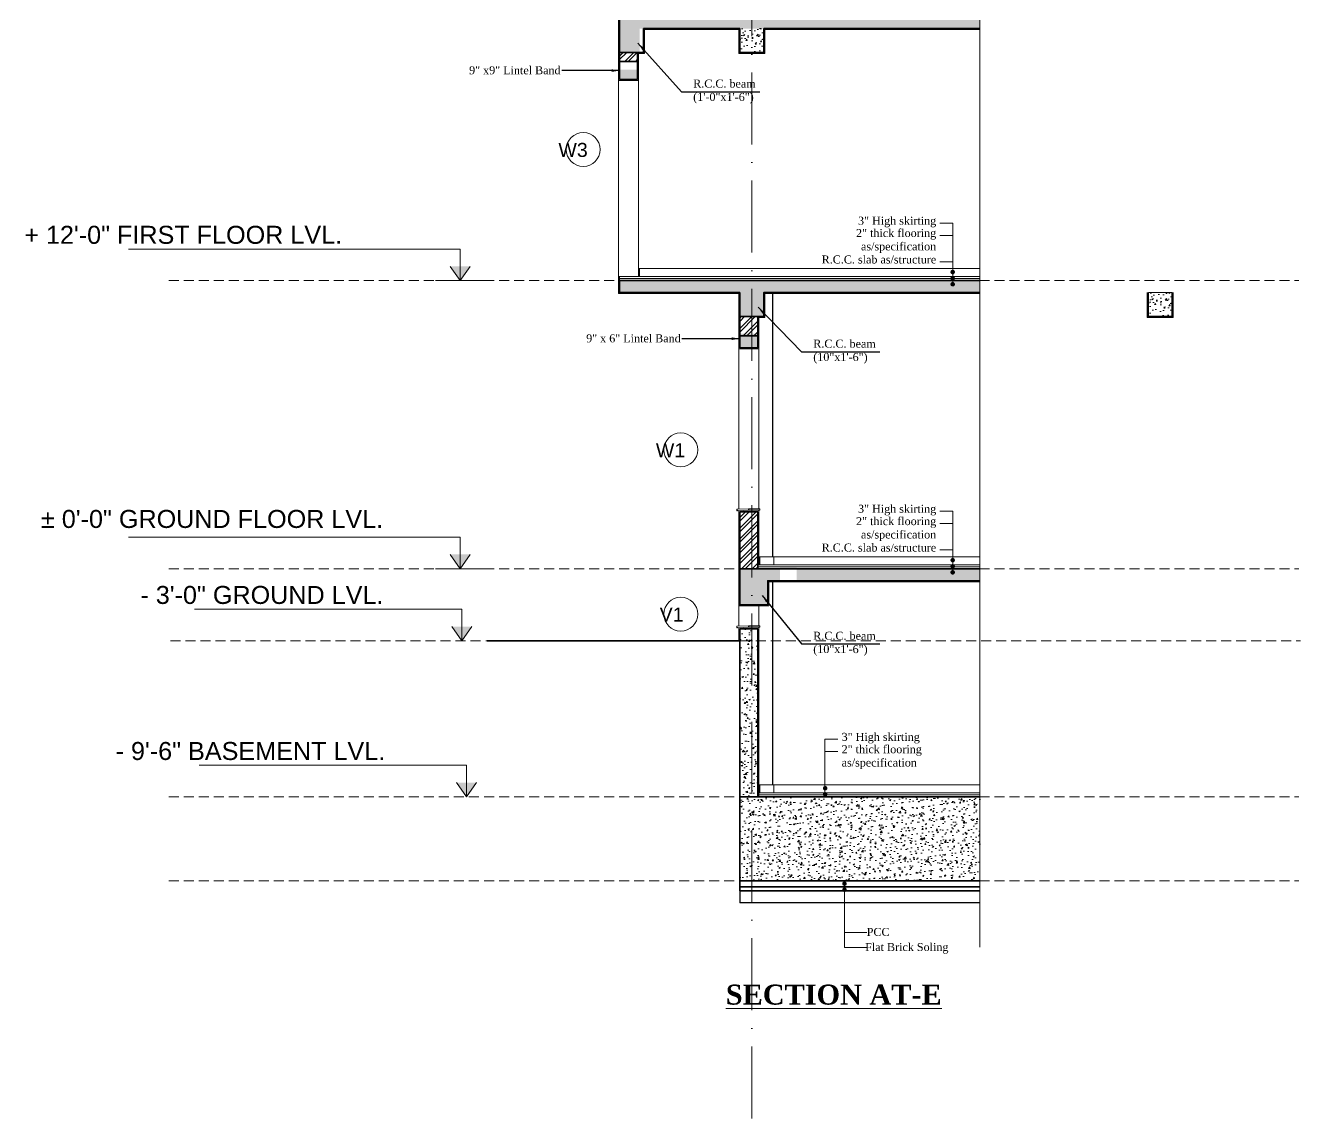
# Model space of a CAD drawing. Header units: inches. Extents: x 10755 to 33653, y -10992 to 10708.
# Drawn here: x 21508 to 22145, y -1280 to -733 of the extents above; entities that cross this region are included whole.
import ezdxf

# ---------------------------------------------------------------- set-up
doc = ezdxf.new("R2010")
doc.units = ezdxf.units.IN
doc.header["$MEASUREMENT"] = 0
for name, pattern in [('ACAD_ISO10W100', [18, 12, -3, 0, -3]), ('DASHED', [0.75, 0.5, -0.25]), ('HIDDEN', [0.375, 0.25, -0.125])]:
    doc.linetypes.add(name, pattern=pattern)
for name, color, linetype, lineweight in [('arrow', 4, 'Continuous', 9), ('beam in plan', 241, 'HIDDEN', 20), ('break line', 140, 'Continuous', 13), ('centerline', 9, 'ACAD_ISO10W100', 5), ('hatch 2', 8, 'Continuous', 13), ('hatch- rcc', 252, 'Continuous', 5), ('hatch3', 43, 'Continuous', 5), ('Marble', 6, 'Continuous', 13), ('Pillar', 11, 'Continuous', 25), ('PLASTER', 50, 'Continuous', 9), ('stair', 3, 'Continuous', 15), ('text-1-4', 6, 'Continuous', 13), ('title text 1', 113, 'Continuous', 25), ('wall', 1, 'Continuous', 35)]:
    doc.layers.add(name, color=color, linetype=linetype, lineweight=lineweight)
doc.styles.add('arial', font='arial.ttf')
doc.styles.add('Prajwal', font='stylu.ttf', dxfattribs={"height": 9})
doc.styles.get("Standard").update_dxf_attribs({"font": 'arial.ttf'})
doc.dimstyles.new('1-4(p) arrow', dxfattribs={"dimtxt": 4, "dimasz": 4, "dimexe": 0, "dimexo": 0, "dimgap": 2, "dimtad": 1, "dimdec": 3, "dimzin": 0, "dimdsep": 46, "dimlunit": 4, "dimtxsty": 'arial', "dimblk": 'DOT', "dimcen": 0, "dimclrd": 4, "dimclre": 3, "dimclrt": 6, "dimadec": 0, "dimazin": 0, "dimtfac": 0.5, "dimtdec": 3, "dimtix": 1, "dimtofl": 0, "dimtmove": 0, "dimatfit": 3, "dimfxl": 0, "dimtolj": 1, "dimtzin": 0, "dimlwe": -1, "dimarcsym": 0})
pattern_1 = [(50, (-26511.5866, -2693.4076), (7.1726018, -0.62752135), [0.75, -8.25]), (355, (-26511.5866, -2693.4076), (-1.3875133, 7.5219213), [0.6, -6.6]), (100.451444, (-26510.989, -2693.46), (5.7850885, 6.8943999), [0.6374019, -7.0114211]), (46.1842, (-26511.587, -2691.408), (10.6724133, -1.6551928), [1.125, -12.375]), (96.635635, (-26510.697, -2691.546), (9.3466195, 9.741186), [0.9561034, -10.5171376]), (351.184164, (-26511.587, -2691.408), (9.3466195, 9.741186), [0.9, -9.9]), (21, (-26510.5866, -2691.9076), (5.9690705, -4.0261889), [0.75, -8.25]), (326, (-26510.5866, -2691.9076), (2.4331533, 7.2515005), [0.6, -6.6]), (71.451445, (-26510.089, -2692.243), (8.4022238, 3.2253115), [0.6374019, -7.0114211]), (37.5, (-26511.5866, -2693.4076), (0.12159855, 3.32893854), [0, -6.52, 0, -6.7, 0, -6.625]), (7.5, (-26511.5866, -2693.4076), (2.63069537, 3.94411712), [0, -3.82, 0, -6.37, 0, -2.525]), (327.5, (-26513.8166, -2693.4076), (5.33822436, -0.22554872), [0, -2.5, 0, -7.8, 0, -10.35]), (317.5, (-26514.8166, -2693.4076), (5.8318617, 1.00104982), [0, -3.25, 0, -5.18, 0, -7.35])]

# ---------------------------------------------------------------- blocks, each defined once
blk = doc.blocks.new('_Dot')
at = {"color": 0, "linetype": 'ByBlock', "lineweight": -2}
blk.add_line((-0.5, 0), (-1, 0), dxfattribs=at)
at = {"color": 0, "linetype": 'ByBlock', "const_width": 0.5}
blk.add_lwpolyline([(-0.25, 0, 1), (0.25, 0, 1)], format="xyb", close=True, dxfattribs=at)

msp = doc.modelspace()

# ---------------------------------------------------------------- hatches: boundary and pattern name
at = {"layer": 'hatch 2', "linetype": 'Continuous', "ltscale": 30}
h = msp.add_hatch(dxfattribs=at)
h.set_pattern_fill('ANSI32', color=256, scale=10, style=0)
h.set_pattern_definition([(45, (-26511.5866, -2693.4076), (-2.65165043, 2.65165043), []), (45, (-26509.819, -2693.4076), (-2.65165043, 2.65165043), [])])
h.paths.add_polyline_path([(21874.241, -878.885), (21865.241, -878.885), (21865.241, -888.385), (21874.241, -888.385)])
h.paths.add_polyline_path([(21805.241, -746.885), (21805.241, -751.385), (21814.241, -751.385), (21814.241, -746.885)])
h.paths.add_polyline_path([(21805.241, -619.385), (21814.241, -619.385), (21814.241, -614.885), (21805.241, -614.885)])
h.paths.add_polyline_path([(21805.241, -487.385), (21814.241, -487.385), (21814.241, -482.885), (21805.241, -482.885)])
h.paths.add_polyline_path([(21814.241, -355.385), (21814.241, -350.885), (21805.241, -350.885), (21805.241, -355.385)])
h.paths.add_polyline_path([(21809.741, -293.57), (21805.241, -293.57), (21805.241, -332.885), (21809.741, -332.885)])
at = {"layer": 'hatch 2', "ltscale": 30}
for points in [[(21730.567, -853.762), (21720.489, -853.762), (21725.528, -860.885)], [(21730.567, -997.762), (21720.489, -997.762), (21725.528, -1004.885)], [(21731.401, -1033.762), (21721.322, -1033.762), (21726.361, -1040.885)], [(21733.791, -1111.762), (21723.712, -1111.762), (21728.752, -1118.885)]]:
    msp.add_hatch(color=256, dxfattribs=at).paths.add_polyline_path(points)
at = {"layer": 'hatch 2', "linetype": 'Continuous', "ltscale": 30}
h = msp.add_hatch(dxfattribs=at)
h.set_pattern_fill('ANSI32', color=256, scale=10, style=0)
h.set_pattern_definition([(45, (-162968.2334, 7662.2524), (-2.65165043, 2.65165043), []), (45, (-162966.4657, 7662.2524), (-2.65165043, 2.65165043), [])])
h.paths.add_polyline_path([(21874.241, -976.385), (21865.241, -976.385), (21865.241, -1004.885), (21874.241, -1004.885)])
at = {"layer": 'hatch- rcc'}
h = msp.add_hatch(dxfattribs=at)
h.set_pattern_fill('AR-CONC', color=256, style=0)
h.set_pattern_definition(pattern_1)
h.paths.add_polyline_path([(21809.741, -289.07), (21805.241, -289.07), (21805.241, -293.57), (21809.741, -293.57)])
h.paths.add_polyline_path([(21815.241, -470.885), (21985.241, -470.885), (21985.241, -464.885), (21805.241, -464.885), (21805.241, -482.885), (21815.241, -482.885)])
h.paths.add_polyline_path([(21814.241, -496.385), (21814.241, -491.385), (21805.241, -491.385), (21805.241, -496.385)])
h.paths.add_polyline_path([(21814.241, -623.385), (21805.241, -623.385), (21805.241, -628.385), (21814.241, -628.385)])
h.paths.add_polyline_path([(21805.241, -614.885), (21815.241, -614.885), (21815.241, -602.885), (21985.241, -602.885), (21985.241, -596.885), (21805.241, -596.885)])
h.paths.add_polyline_path([(21814.241, -760.385), (21814.241, -755.385), (21805.241, -755.385), (21805.241, -760.385)])
h.paths.add_polyline_path([(21805.241, -746.885), (21815.241, -746.885), (21815.241, -734.885), (21985.241, -734.885), (21985.241, -728.885), (21805.241, -728.885)])
h.paths.add_polyline_path([(21877.241, -866.885), (21985.241, -866.885), (21985.241, -860.885), (21805.241, -860.885), (21805.241, -866.885), (21865.241, -866.885), (21865.241, -878.885), (21877.241, -878.885)])
h.paths.add_polyline_path([(21874.241, -887.385), (21865.241, -887.385), (21865.241, -894.385), (21874.241, -894.385)])
h.paths.add_polyline_path([(21879.241, -1010.885), (21985.241, -1010.885), (21985.241, -1004.885), (21865.241, -1004.885), (21865.241, -1022.885), (21879.241, -1022.885)])
h.paths.add_polyline_path([(21893.672, -1011.405), (21893.672, -1004.314), (21885.43, -1004.314), (21885.43, -1011.405)])
h = msp.add_hatch(dxfattribs=at)
h.set_pattern_fill('AR-CONC', color=256, style=0)
h.set_pattern_definition([(50, (-204.148, 132), (7.1726018, -0.6275213), [0.75, -8.25]), (355, (-204.148, 132), (-1.3875133, 7.5219213), [0.6, -6.6]), (100.451444, (-203.55, 131.948), (5.7850885, 6.8944), [0.637402, -7.011421]), (46.1842, (-204.148, 134), (10.6724133, -1.6551928), [1.125, -12.375]), (96.635635, (-203.259, 133.862), (9.3466195, 9.741186), [0.9561034, -10.5171376]), (351.184164, (-204.148, 134), (9.3466195, 9.741186), [0.9, -9.9]), (21, (-203.148, 133.5), (5.9690705, -4.0261889), [0.75, -8.25]), (326, (-203.148, 133.5), (2.4331533, 7.2515005), [0.6, -6.6]), (71.451445, (-202.6505, 133.1645), (8.4022238, 3.2253115), [0.637402, -7.011421]), (37.5, (-204.148, 132), (0.12159855, 3.32893854), [0, -6.52, 0, -6.7, 0, -6.625]), (7.5, (-204.148, 132), (2.6306954, 3.9441171), [0, -3.82, 0, -6.37, 0, -2.525]), (327.5, (-206.378, 132), (5.33822436, -0.22554872), [0, -2.5, 0, -7.8, 0, -10.35]), (317.5, (-207.378, 132), (5.8318617, 1.0010498), [0, -3.25, 0, -5.18, 0, -7.35])])
h.paths.add_polyline_path([(21877.241, -734.885), (21865.241, -734.885), (21865.241, -746.885), (21877.241, -746.885)])
h = msp.add_hatch(dxfattribs=at)
h.set_pattern_fill('AR-CONC', color=256, style=0)
h.set_pattern_definition([(50, (0, 0), (7.1726018, -0.6275213), [0.75, -8.25]), (355, (0, 0), (-1.3875133, 7.5219213), [0.6, -6.6]), (100.451444, (0.598, -0.052), (5.7850885, 6.8944), [0.637402, -7.011421]), (46.1842, (4e-16, 2), (10.6724133, -1.6551928), [1.125, -12.375]), (96.635635, (0.889, 1.862), (9.3466195, 9.741186), [0.9561034, -10.5171376]), (351.184164, (4e-16, 2), (9.3466195, 9.741186), [0.9, -9.9]), (21, (1, 1.5), (5.9690705, -4.0261889), [0.75, -8.25]), (326, (1, 1.5), (2.4331533, 7.2515005), [0.6, -6.6]), (71.451445, (1.4974, 1.1645), (8.4022238, 3.2253115), [0.637402, -7.011421]), (37.5, (0, 0), (0.12159855, 3.32893854), [0, -6.52, 0, -6.7, 0, -6.625]), (7.5, (0, 0), (2.6306954, 3.9441171), [0, -3.82, 0, -6.37, 0, -2.525]), (327.5, (-2.23, 5e-16), (5.33822436, -0.22554872), [0, -2.5, 0, -7.8, 0, -10.35]), (317.5, (-3.23, 7e-16), (5.8318617, 1.0010498), [0, -3.25, 0, -5.18, 0, -7.35])])
h.paths.add_polyline_path([(22081.389, -866.885), (22069.389, -866.885), (22069.389, -878.885), (22081.389, -878.885)])
h = msp.add_hatch(dxfattribs=at)
h.set_pattern_fill('AR-CONC', color=256, style=0)
h.set_pattern_definition(pattern_1)
h.paths.add_polyline_path([(21874.241, -1034.885), (21865.241, -1034.885), (21865.241, -1040.885), (21874.241, -1040.885)])
h.paths.add_polyline_path([(21874.241, -1040.885), (21865.241, -1040.885), (21865.241, -1118.885), (21874.241, -1118.885)])
h.paths.add_polyline_path([(21872.209, -1042.21), (21874.241, -1042.21), (21874.241, -1036.885), (21872.209, -1036.885)])
h = msp.add_hatch(dxfattribs=at)
h.set_pattern_fill('AR-CONC', color=256, style=0)
h.set_pattern_definition([(50, (-23167.126, -2693.4076), (7.1726018, -0.62752135), [0.75, -8.25]), (355, (-23167.126, -2693.4076), (-1.3875133, 7.5219213), [0.6, -6.6]), (100.451444, (-23166.5285, -2693.46), (5.7850885, 6.8943999), [0.6374019, -7.0114211]), (46.1842, (-23167.126, -2691.408), (10.6724133, -1.6551928), [1.125, -12.375]), (96.635635, (-23166.237, -2691.546), (9.3466195, 9.741186), [0.9561034, -10.5171376]), (351.184164, (-23167.126, -2691.408), (9.3466195, 9.741186), [0.9, -9.9]), (21, (-23166.126, -2691.9076), (5.9690705, -4.0261889), [0.75, -8.25]), (326, (-23166.126, -2691.9076), (2.4331533, 7.2515005), [0.6, -6.6]), (71.451445, (-23165.629, -2692.243), (8.4022238, 3.2253115), [0.6374019, -7.0114211]), (37.5, (-23167.1262, -2693.4076), (0.12159855, 3.32893854), [0, -6.52, 0, -6.7, 0, -6.625]), (7.5, (-23167.1262, -2693.4076), (2.63069537, 3.94411712), [0, -3.82, 0, -6.37, 0, -2.525]), (327.5, (-23169.3562, -2693.4076), (5.33822436, -0.22554872), [0, -2.5, 0, -7.8, 0, -10.35]), (317.5, (-23170.3562, -2693.4076), (5.8318617, 1.0010498), [0, -3.25, 0, -5.18, 0, -7.35])])
h.paths.add_polyline_path([(21865.241, -1118.885), (21985.241, -1118.885), (21985.241, -1160.885), (21865.241, -1160.885)])

# ---------------------------------------------------------------- linework, layer by layer
at = {"layer": 'arrow', "linetype": 'Continuous'}
for p, q in [((21971.763, -832.079, 0), (21965.306, -832.079, 0)), ((21971.763, -832.079, 0), (21965.306, -832.079, 0)), ((21971.763, -862.977, 0), (21971.763, -832.079, 0)), ((21971.763, -862.977, 0), (21971.763, -832.079, 0)), ((21971.763, -838.254, 0), (21965.306, -838.254, 0)), ((21971.763, -838.254, 0), (21965.306, -838.254, 0)), ((21971.763, -851.461, 0), (21965.306, -851.461, 0)), ((21971.763, -851.461, 0), (21965.306, -851.461, 0)), ((21971.763, -976.079, 0), (21965.306, -976.079, 0)), ((21971.763, -976.079, 0), (21965.306, -976.079, 0)), ((21971.763, -1006.977, 0), (21971.763, -976.079, 0)), ((21971.763, -1006.977, 0), (21971.763, -976.079, 0)), ((21971.763, -982.254, 0), (21965.306, -982.254, 0)), ((21971.763, -982.254, 0), (21965.306, -982.254, 0)), ((21971.763, -995.461, 0), (21965.306, -995.461, 0)), ((21971.763, -995.461, 0), (21965.306, -995.461, 0)), ((21907.802, -1117.669, 0), (21907.802, -1090.079, 0)), ((21907.802, -1090.079, 0), (21914.259, -1090.079, 0)), ((21907.802, -1096.254, 0), (21914.259, -1096.254, 0))]:
    msp.add_line(p, q, dxfattribs=at)
at = {"layer": 'beam in plan'}
msp.add_line((22081.389, -866.885), (22069.389, -866.885), dxfattribs=at)
at = {"layer": 'break line'}
msp.add_lwpolyline([(21985.241, -1194.037), (21985.241, -689.687), (21971.188, -689.687), (21996.387, -681.653), (21985.241, -681.653), (21985.241, -243.613)], dxfattribs=at)
at = {"layer": 'centerline', "ltscale": 3}
msp.add_line((21871.241, -1279.682), (21871.241, -197.078), dxfattribs=at)
at = {"layer": 'Defpoints'}
msp.add_line((21865.241, -1165.885), (21865.241, -1171.885), dxfattribs=at)
at = {"layer": 'Defpoints', "linetype": 'Continuous', "ltscale": 30}
msp.add_line((21985.241, -1171.885), (21865.241, -1171.885), dxfattribs=at)
at = {"layer": 'hatch 2', "ltscale": 30}
for p, q in [((21725.528, -845.124), (21559.83, -845.124)), ((21725.528, -860.885), (21725.528, -845.124)), ((21725.528, -860.885), (21720.489, -853.762)), ((21725.528, -860.885), (21730.567, -853.762)), ((21737.815, -860.885), (21713.18, -860.885)), ((21737.845, -860.885), (21713.211, -860.885)), ((21725.528, -989.124), (21559.83, -989.124)), ((21725.528, -1004.885), (21725.528, -989.124)), ((21725.528, -1004.885), (21720.489, -997.762)), ((21725.528, -1004.885), (21730.567, -997.762)), ((21737.845, -1004.885), (21713.211, -1004.885)), ((21726.361, -1025.124), (21592.817, -1025.124)), ((21726.361, -1040.885), (21726.361, -1025.124)), ((21726.361, -1040.885), (21721.322, -1033.762)), ((21726.361, -1040.885), (21731.401, -1033.762)), ((21728.752, -1103.124), (21595.208, -1103.124)), ((21728.752, -1118.885), (21728.752, -1103.124)), ((21728.752, -1118.885), (21723.712, -1111.762)), ((21728.752, -1118.885), (21733.791, -1111.762))]:
    msp.add_line(p, q, dxfattribs=at)
for centre in [(21787.067, -795.329), (21835.765, -945.454), (21835.765, -1027.588)]:
    msp.add_circle(centre, 8.47, dxfattribs=at)
at = {"layer": 'hatch3', "linetype": 'DASHED', "lineweight": 0, "ltscale": 10}
for p, q in [((21579.968, -860.885), (22144.597, -860.885)), ((21579.968, -1004.885), (22144.597, -1004.885)), ((21580.802, -1040.885), (22145.431, -1040.885)), ((21579.968, -1118.885), (22144.597, -1118.885)), ((21579.968, -1160.885), (22144.597, -1160.885))]:
    msp.add_line(p, q, dxfattribs=at)
at = {"layer": 'Marble', "linetype": 'Continuous'}
for p, q in [((21863.736, -975.135), (21869.611, -974.885)), ((21863.736, -975.885), (21863.736, -975.135)), ((21863.736, -975.885), (21863.986, -975.885)), ((21863.986, -975.76), (21863.986, -975.885)), ((21864.236, -975.885), (21869.611, -975.635)), ((21864.236, -975.76), (21864.236, -975.885)), ((21869.611, -974.885), (21869.611, -975.635)), ((21869.861, -974.885), (21869.861, -975.635)), ((21869.861, -974.885), (21875.236, -974.885)), ((21875.236, -975.635), (21869.861, -975.635)), ((21875.236, -975.635), (21875.236, -974.885)), ((21863.736, -1033.635), (21869.611, -1033.385)), ((21863.736, -1034.385), (21863.736, -1033.635)), ((21863.736, -1034.385), (21863.986, -1034.385)), ((21863.986, -1034.26), (21863.986, -1034.385)), ((21864.236, -1034.385), (21869.611, -1034.135)), ((21864.236, -1034.26), (21864.236, -1034.385)), ((21869.611, -1033.385), (21869.611, -1034.135)), ((21869.861, -1033.385), (21869.861, -1034.135)), ((21869.861, -1033.385), (21875.236, -1033.385)), ((21875.236, -1034.135), (21869.861, -1034.135)), ((21875.236, -1034.135), (21875.236, -1033.385))]:
    msp.add_line(p, q, dxfattribs=at)
for centre in [(21864.111, -975.76), (21864.111, -1034.26)]:
    msp.add_arc(centre, 0.125, 0, 180, dxfattribs=at)
at = {"layer": 'Pillar', "linetype": 'Continuous', "ltscale": 30}
for p, q in [((21881.741, -998.885), (21881.741, -867.385)), ((21881.741, -1112.885), (21881.741, -1011.385))]:
    msp.add_line(p, q, dxfattribs=at)
at = {"layer": 'PLASTER', "linetype": 'Continuous', "ltscale": 30}
for p, q in [((21804.741, -760.885), (21804.741, -628.885)), ((21804.741, -859.093), (21804.741, -760.885)), ((21804.741, -760.885), (21814.741, -760.885)), ((21814.741, -858.885), (21814.741, -760.885)), ((21804.741, -858.885), (21815.236, -858.885)), ((21804.741, -867.385), (21804.741, -858.885)), ((21805.241, -860.885), (21805.241, -858.885)), ((21815.236, -859.885), (21805.241, -859.885)), ((21815.241, -854.885), (21985.241, -854.885)), ((21864.741, -867.385), (21804.741, -867.385)), ((21864.741, -894.885), (21864.741, -867.385)), ((21864.741, -975.093), (21864.741, -894.885)), ((21864.741, -894.885), (21874.741, -894.885)), ((21874.741, -974.885), (21874.741, -894.885)), ((21864.741, -1004.885), (21864.741, -975.862)), ((21874.741, -1002.885), (21874.741, -975.635)), ((21864.741, -1004.885), (21864.741, -1033.593)), ((21874.741, -1023.385), (21864.741, -1023.385)), ((21864.741, -1034.362), (21864.741, -1040.885))]:
    msp.add_line(p, q, dxfattribs=at)
at = {"layer": 'PLASTER', "linetype": 'Continuous'}
for p, q in [((21864.736, -975.101), (21864.736, -975.093)), ((21864.736, -1033.601), (21864.736, -1033.593))]:
    msp.add_line(p, q, dxfattribs=at)
at = {"layer": 'PLASTER', "linetype": 'Continuous', "ltscale": 30}
for points in [[(21864.741, -735.385), (21817.741, -735.385), (21817.741, -747.385), (21814.741, -747.385), (21814.741, -760.885)], [(21877.741, -735.385), (21877.741, -747.385), (21864.741, -747.385), (21864.741, -735.385)], [(21985.241, -735.385), (21877.741, -735.385)], [(21814.741, -854.885), (21814.741, -858.885), (21815.241, -858.885), (21815.241, -854.885), (21814.741, -854.885)], [(21815.236, -858.885), (21985.241, -858.885)], [(21815.236, -859.885), (21985.241, -859.885)], [(21985.241, -867.385), (21877.741, -867.385), (21877.741, -879.385), (21874.741, -879.385), (21874.741, -894.885)], [(22081.889, -866.885), (22081.889, -879.385), (22068.889, -879.385), (22068.889, -866.885)], [(21985.241, -1011.385), (21879.741, -1011.385), (21879.741, -1023.385), (21874.741, -1023.385), (21874.741, -1033.385)], [(21874.741, -1034.135), (21874.741, -1118.885)]]:
    msp.add_lwpolyline(points, dxfattribs=at)
at = {"layer": 'stair', "ltscale": 5}
for p, q in [((21875.241, -998.885), (21985.241, -998.885)), ((21882.241, -1002.885), (21882.241, -998.885)), ((21874.241, -1002.885), (21985.241, -1002.885)), ((21874.241, -1003.885), (21985.241, -1003.885)), ((21875.241, -1112.885), (21985.241, -1112.885)), ((21882.241, -1116.885), (21882.241, -1112.885)), ((21874.241, -1116.885), (21985.241, -1116.885)), ((21874.241, -1117.885), (21985.241, -1117.885))]:
    msp.add_line(p, q, dxfattribs=at)
for points in [[(21874.741, -1002.885), (21875.241, -1002.885), (21875.241, -998.885), (21874.741, -998.885)], [(21874.741, -1116.885), (21875.241, -1116.885), (21875.241, -1112.885), (21874.741, -1112.885)]]:
    msp.add_lwpolyline(points, close=True, dxfattribs=at)
at = {"layer": 'text-1-4', "ltscale": 50}
for p, q in [((21917.582, -1162.127), (21917.582, -1194.184)), ((21917.582, -1186.634), (21928.786, -1186.634)), ((21917.582, -1194.184), (21928.786, -1194.184))]:
    msp.add_line(p, q, dxfattribs=at)
at = {"layer": 'text-1-4', "ltscale": 50, "const_width": 1.125, "elevation": 0}
for points in [[(21971.079, -856.598, 1), (21972.204, -856.598, 1)], [(21971.079, -856.598, 1), (21972.204, -856.598, 1)], [(21971.079, -859.669, 1), (21972.204, -859.669, 1)], [(21971.079, -859.669, 1), (21972.204, -859.669, 1)], [(21971.079, -862.678, 1), (21972.204, -862.678, 1)], [(21971.079, -862.678, 1), (21972.204, -862.678, 1)], [(21971.079, -1000.598, 1), (21972.204, -1000.598, 1)], [(21971.079, -1000.598, 1), (21972.204, -1000.598, 1)], [(21971.079, -1003.669, 1), (21972.204, -1003.669, 1)], [(21971.079, -1003.669, 1), (21972.204, -1003.669, 1)], [(21971.079, -1006.678, 1), (21972.204, -1006.678, 1)], [(21971.079, -1006.678, 1), (21972.204, -1006.678, 1)], [(21908.486, -1114.598, -1), (21907.361, -1114.598, -1)], [(21908.486, -1117.669, -1), (21907.361, -1117.669, -1)]]:
    msp.add_lwpolyline(points, format="xyb", close=True, dxfattribs=at)
at = {"layer": 'text-1-4', "ltscale": 50, "const_width": 1.125}
for points in [[(21917.02, -1162.302, 1), (21918.145, -1162.302, 1)], [(21917.02, -1165.341, 1), (21918.145, -1165.341, 1)]]:
    msp.add_lwpolyline(points, format="xyb", close=True, dxfattribs=at)
at = {"layer": 'wall', "linetype": 'Continuous', "ltscale": 30}
for p, q in [((21805.241, -746.885), (21805.241, -751.385)), ((21805.241, -751.385), (21814.241, -751.385)), ((21805.241, -751.385), (21805.241, -760.385)), ((21814.241, -751.385), (21814.241, -746.885)), ((21814.241, -760.385), (21814.241, -751.385)), ((21805.241, -760.385), (21814.241, -760.385)), ((21865.241, -878.885), (21865.241, -889.385)), ((21874.241, -889.385), (21874.241, -878.885)), ((21865.241, -888.385), (21874.241, -888.385)), ((21865.241, -889.385), (21865.241, -894.385)), ((21874.241, -894.385), (21874.241, -889.385)), ((21865.241, -894.385), (21874.241, -894.385)), ((21874.241, -976.385, 0), (21865.241, -976.385, 0)), ((21865.241, -976.385, 0), (21865.241, -1004.885)), ((21874.241, -976.385, 0), (21874.241, -1004.885)), ((21865.241, -1118.885), (21865.241, -1034.885)), ((21874.241, -1034.885, 0), (21865.241, -1034.885, 0)), ((21874.241, -1118.885), (21874.241, -1034.885)), ((21865.241, -1040.885), (21739.105, -1040.885)), ((21865.241, -1118.885), (21985.241, -1118.885)), ((21865.241, -1165.885), (21865.241, -1118.885)), ((21985.241, -1160.885), (21865.241, -1160.885)), ((21985.241, -1163.885), (21865.241, -1163.885)), ((21985.241, -1165.885), (21865.241, -1165.885))]:
    msp.add_line(p, q, dxfattribs=at)
for points in [[(21865.241, -734.885), (21817.241, -734.885), (21817.241, -746.885), (21805.241, -746.885), (21805.241, -728.885), (21985.241, -728.885)], [(21877.241, -734.885), (21877.241, -746.885), (21865.241, -746.885), (21865.241, -734.885)], [(21985.241, -734.885), (21877.241, -734.885)], [(21985.241, -866.885), (21877.241, -866.885), (21877.241, -878.885), (21865.241, -878.885), (21865.241, -866.885), (21805.241, -866.885), (21805.241, -860.885), (21865.241, -860.885)], [(21805.241, -860.885), (21985.241, -860.885)], [(22081.389, -866.885), (22081.389, -878.885), (22069.389, -878.885), (22069.389, -866.885)], [(21985.241, -1010.885), (21879.241, -1010.885), (21879.241, -1022.885), (21865.241, -1022.885), (21865.241, -1004.885), (21985.241, -1004.885)]]:
    msp.add_lwpolyline(points, dxfattribs=at)

# ---------------------------------------------------------------- texts
at = {"layer": 'text-1-4', "ltscale": 50, "char_height": 4, "width": 113.8795}
for s, insert, attachment_point in [('\\A1;{\\fTimes New Roman|b0|i0|c0|p18;\\H1.0003x;9" x9" Lintel Band}', (21775.745, -753.731, 0), 3), ('{\\fTimes New Roman|b0|i0|c0|p18;3" High skirting}', (21963.404, -828.914, 0), 3), ('{\\fTimes New Roman|b0|i0|c0|p18;3" High skirting}', (21963.404, -828.914, 0), 3), ('{\\fTimes New Roman|b0|i0|c0|p18;2" thick flooring \\Pas/specification}', (21963.404, -835.089, 0), 3), ('{\\fTimes New Roman|b0|i0|c0|p18;2" thick flooring \\Pas/specification}', (21963.404, -835.089, 0), 3), ('{\\fTimes New Roman|b0|i0|c0|p18;R.C.C. slab as/structure}', (21963.404, -848.296, 0), 3), ('{\\fTimes New Roman|b0|i0|c0|p18;R.C.C. slab as/structure}', (21963.404, -848.296, 0), 3), ('\\A1;{\\fTimes New Roman|b0|i0|c0|p18;\\H1.0003x;9" x 6" Lintel Band}', (21835.745, -887.731, 0), 3), ('{\\fTimes New Roman|b0|i0|c0|p18;3" High skirting}', (21963.404, -972.914, 0), 3), ('{\\fTimes New Roman|b0|i0|c0|p18;3" High skirting}', (21963.404, -972.914, 0), 3), ('{\\fTimes New Roman|b0|i0|c0|p18;2" thick flooring \\Pas/specification}', (21963.404, -979.089, 0), 3), ('{\\fTimes New Roman|b0|i0|c0|p18;2" thick flooring \\Pas/specification}', (21963.404, -979.089, 0), 3), ('{\\fTimes New Roman|b0|i0|c0|p18;R.C.C. slab as/structure}', (21963.404, -992.296, 0), 3), ('{\\fTimes New Roman|b0|i0|c0|p18;R.C.C. slab as/structure}', (21963.404, -992.296, 0), 3), ('{\\fTimes New Roman|b0|i0|c0|p18;3" High skirting}', (21916.161, -1086.914, 0), 1), ('{\\fTimes New Roman|b0|i0|c0|p18;2" thick flooring \\Pas/specification}', (21916.161, -1093.089, 0), 1), ('{\\fTimes New Roman|b0|i0|c0|p18;PCC}', (21940.114, -1184.421), 3), ('{\\fTimes New Roman|b0|i0|c0|p18;Flat Brick Soling}', (21969.531, -1191.971), 3)]:
    msp.add_mtext(s, dxfattribs=dict(at, insert=insert, attachment_point=attachment_point))
at = {"layer": 'text-1-4', "ltscale": 50, "char_height": 4, "width": 33.30159, "attachment_point": 1, "rotation": 359.926343}
for s, insert in [('{\\fTimes New Roman|b0|i0|c0|p18;R.C.C. beam (1\'-0"x1\'-6")}', (21841.992, -760.363)), ('{\\fTimes New Roman|b0|i0|c0|p18;R.C.C. beam (10"x1\'-6")}', (21901.992, -890.363)), ('{\\fTimes New Roman|b0|i0|c0|p18;R.C.C. beam (10"x1\'-6")}', (21901.992, -1036.363))]:
    msp.add_mtext(s, dxfattribs=dict(at, insert=insert))
at = {"layer": 'text-1-4', "insert": (21966.156, -1212.745), "char_height": 10, "width": 146.27981, "attachment_point": 3, "rotation": 0.000235, "style": 'arial'}
msp.add_mtext('{\\fTimes New Roman|b1|i0|c0|p18;\\LSECTION AT-E}', dxfattribs=at)
at = {"layer": 'title text 1', "char_height": 7, "width": 6.48014975013211e-13, "attachment_point": 1, "rotation": 359.956324, "style": 'Prajwal'}
for s, insert in [('\\pxi-0.80457;{\\fArial|b0|i0|c0|p34;W3}', (21780.273, -792.02)), ('\\pxi-0.80457;{\\fArial|b0|i0|c0|p34;W1}', (21828.971, -942.145)), ('\\pxi-0.80457;{\\fArial|b0|i0|c0|p34;V1}', (21830.879, -1024.279))]:
    msp.add_mtext(s, dxfattribs=dict(at, insert=insert))
at = {"layer": 'title text 1', "char_height": 9, "width": 288.36124, "attachment_point": 1, "style": 'Prajwal'}
for s, insert in [('\\pi-42.13;{\\fArial|b0|i0|c0|p34;+ 12\'-0" FIRST FLOOR LVL.}', (21549.895, -833.478)), ('\\pi-42.13;{\\fArial|b0|i0|c0|p34;%%P 0\'-0" GROUND FLOOR LVL.}', (21558.257, -975.492)), ('\\pi-42.13;{\\fArial|b0|i0|c0|p34;- 3\'-0" GROUND LVL.}', (21607.929, -1013.478)), ('\\pi-42.13;{\\fArial|b0|i0|c0|p34;- 9\'-6" BASEMENT LVL.}', (21595.532, -1091.478))]:
    msp.add_mtext(s, dxfattribs=dict(at, insert=insert))

# ---------------------------------------------------------------- leaders
at = {"layer": 'arrow'}
for points in [[(21814.41, -742.182), (21836.133, -766.429), (21875.304, -766.429)], [(21805.241, -755.885), (21776.336, -755.885)], [(21874.41, -874.182), (21896.133, -896.429), (21935.304, -896.429)], [(21865.241, -889.885), (21836.336, -889.885)], [(21876.41, -1018.182), (21896.133, -1042.429), (21935.304, -1042.429)]]:
    msp.add_leader(points, dimstyle='1-4(p) arrow', override={"dimtad": 0}, dxfattribs=at)

doc.saveas('drawing.dxf')
